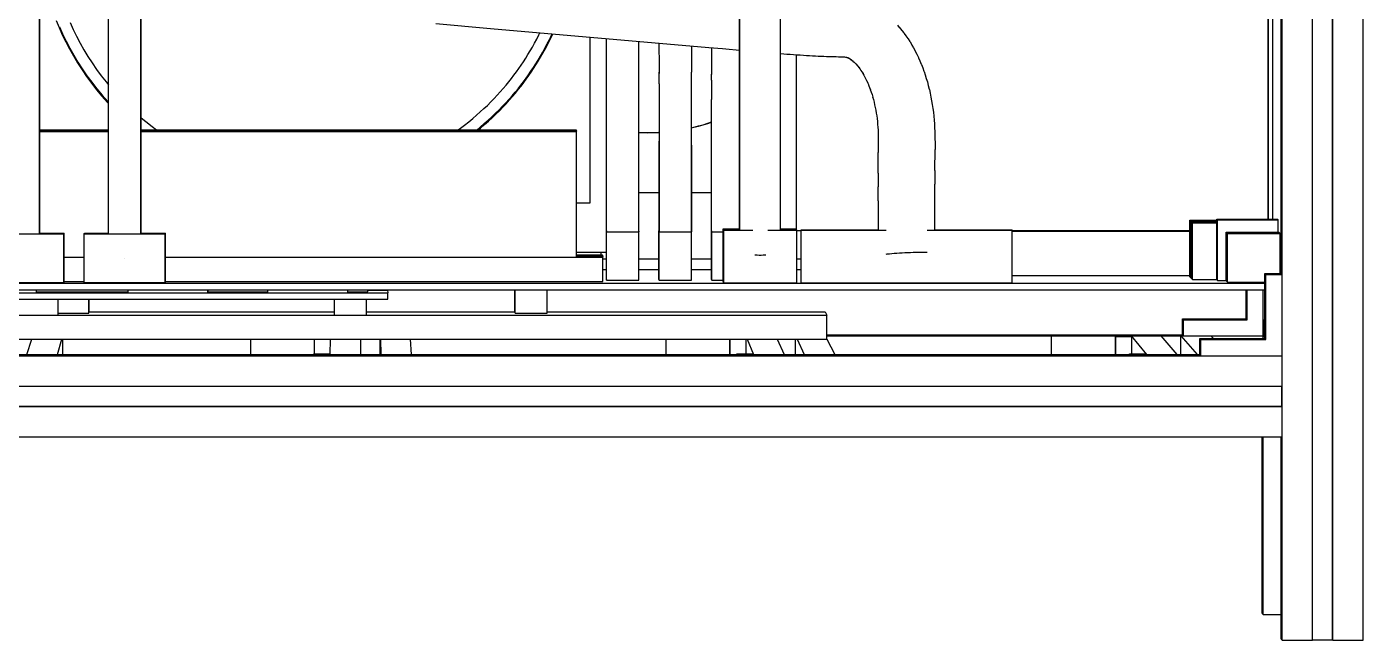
# Model space of a CAD drawing. Header units: millimetres. Extents: x -253 to 258, y -315 to 312.
# Drawn here: x -79.9 to 252.7, y -315.4 to -162.8 of the extents above; entities that cross this region are included whole.
import ezdxf

# ---------------------------------------------------------------- set-up
doc = ezdxf.new("R2010")
doc.units = ezdxf.units.MM
doc.layers.add('SKETCH', color=5, linetype='Continuous')
doc.layers.add('VISIBLE', color=7, linetype='Continuous')

msp = doc.modelspace()

# ---------------------------------------------------------------- linework, layer by layer
at = {"layer": 'SKETCH', "flags": 128}
msp.add_lwpolyline([(-55.51, -220.42), (-55.51, -220.42), (-55.5, -220.42)], dxfattribs=at)
at = {"layer": 'VISIBLE'}
for p, q in [((232.5, -315.39), (232.5, 312.36)), ((232.26, -224.19), (232.26, 9.09)), ((232.35, -224.27), (232.35, 9.09)), ((232.41, -224.33), (232.41, 9.09)), ((97.6, -213.35), (97.61, -73.62)), ((107.68, -213.35), (107.7, -73.62)), ((-76.64, -214.18), (-76.64, -86.69)), ((240.08, -315.39), (240.08, -90.34)), ((245.06, -315.29), (245.06, -90.34)), ((245.14, -315.39), (245.14, -90.34)), ((252.72, -315.39), (252.72, -90.34)), ((-51.43, -214.18), (-51.43, -123.65)), ((97.51, -213.16), (97.51, -127.97)), ((229.08, -210.67), (229.08, -144.45)), ((229.17, -210.67), (229.17, -143.31)), ((230.17, -210.67), (230.17, -143.31)), ((-76.69, -214.32), (-76.69, -150.52)), ((-59.53, -214.32), (-59.53, -150.07)), ((-51.46, -214.32), (-51.46, -150.07)), ((-72.6, -161.25), (-71.85, -163.05)), ((-71.76, -162.84), (-70.96, -164.63)), ((-69.07, -161.81), (-68.3, -163.52)), ((21.89, -162.07), (35.48, -163.26)), ((136.77, -162.49), (137.26, -163.03)), ((-71.85, -163.05), (-71.05, -164.83)), ((-71.05, -164.83), (-70.18, -166.61)), ((-70.96, -164.63), (-70.09, -166.4)), ((-68.3, -163.52), (-67.48, -165.21)), ((-67.48, -165.21), (-66.6, -166.9)), ((35.48, -163.26), (89.84, -168)), ((46.48, -166.91), (47.01, -165.91)), ((47.01, -165.91), (47.53, -164.89)), ((47.53, -164.89), (47.81, -164.33)), ((49.64, -167.13), (50.18, -166.06)), ((49.7, -167.34), (50.24, -166.27)), ((50.18, -166.06), (50.71, -164.97)), ((50.24, -166.27), (50.78, -165.17)), ((50.71, -164.97), (50.88, -164.6)), ((50.78, -165.17), (51.04, -164.61)), ((60.33, -206.62), (60.33, -165.42)), ((64.39, -213.69), (64.39, -165.78)), ((137.26, -163.03), (137.35, -163.13)), ((137.35, -163.13), (137.83, -163.7)), ((137.83, -163.7), (137.91, -163.79)), ((137.91, -163.79), (138.38, -164.39)), ((138.38, -164.39), (138.45, -164.49)), ((138.45, -164.49), (138.91, -165.11)), ((138.91, -165.11), (139.36, -165.75)), ((139.36, -165.75), (139.42, -165.85)), ((139.42, -165.85), (139.86, -166.52)), ((-70.18, -166.61), (-69.26, -168.37)), ((-70.09, -166.4), (-69.17, -168.16)), ((-69.26, -168.37), (-68.28, -170.11)), ((-69.17, -168.16), (-68.19, -169.9)), ((-66.6, -166.9), (-65.66, -168.56)), ((-65.66, -168.56), (-64.67, -170.21)), ((44.84, -169.76), (45.4, -168.83)), ((45.4, -168.83), (45.94, -167.89)), ((45.94, -167.89), (46.48, -166.91)), ((47.94, -170.18), (48.52, -169.19)), ((48, -170.4), (48.58, -169.4)), ((48.52, -169.19), (49.08, -168.17)), ((48.58, -169.4), (49.14, -168.39)), ((49.08, -168.17), (49.64, -167.13)), ((49.14, -168.39), (49.7, -167.34)), ((72.44, -213.69), (72.44, -166.48)), ((77.42, -166.91), (77.43, -167.74)), ((77.43, -167.74), (77.44, -168.58)), ((77.44, -168.58), (77.45, -169.41)), ((77.45, -169.41), (77.46, -170.26)), ((85.51, -167.62), (85.51, -167.76)), ((85.51, -167.76), (85.51, -168.67)), ((85.51, -168.67), (85.51, -169.58)), ((85.51, -169.58), (85.52, -170.5)), ((89.84, -168), (93.24, -168.29)), ((90.51, -168.06), (90.52, -168.12)), ((90.52, -168.12), (90.52, -168.91)), ((90.52, -168.91), (90.53, -169.71)), ((93.24, -168.29), (94.93, -168.44)), ((94.93, -168.44), (96.63, -168.59)), ((96.63, -168.59), (97.51, -168.67)), ((107.69, -169.52), (108.48, -169.58)), ((108.48, -169.58), (109.3, -169.63)), ((139.86, -166.52), (139.92, -166.61)), ((139.92, -166.61), (140.34, -167.3)), ((140.34, -167.3), (140.39, -167.4)), ((140.39, -167.4), (140.8, -168.1)), ((140.8, -168.1), (141.19, -168.84)), ((141.19, -168.84), (141.24, -168.93)), ((141.24, -168.93), (141.62, -169.68)), ((-68.28, -170.11), (-67.24, -171.84)), ((-68.19, -169.9), (-67.15, -171.63)), ((-67.24, -171.84), (-66.14, -173.55)), ((-67.15, -171.63), (-66.06, -173.33)), ((-64.67, -170.21), (-63.62, -171.84)), ((-63.62, -171.84), (-62.51, -173.45)), ((42.56, -173.23), (43.14, -172.39)), ((43.14, -172.39), (43.71, -171.54)), ((43.71, -171.54), (44.28, -170.66)), ((44.28, -170.66), (44.84, -169.76)), ((46.18, -173.01), (46.78, -172.09)), ((46.24, -173.23), (46.84, -172.31)), ((46.78, -172.09), (47.36, -171.15)), ((46.84, -172.31), (47.42, -171.37)), ((47.36, -171.15), (47.94, -170.18)), ((47.42, -171.37), (48, -170.4)), ((77.46, -170.26), (77.46, -171.1)), ((77.46, -171.1), (77.47, -171.95)), ((77.47, -171.95), (77.47, -172.8)), ((77.47, -172.8), (77.47, -173.65)), ((85.52, -170.5), (85.52, -171.41)), ((85.52, -171.41), (85.52, -172.33)), ((85.52, -172.33), (85.52, -173.24)), ((90.53, -169.71), (90.54, -170.5)), ((90.54, -170.5), (90.54, -171.3)), ((90.54, -171.3), (90.55, -172.1)), ((90.55, -172.1), (90.55, -172.91)), ((90.55, -172.91), (90.55, -173.71)), ((109.3, -169.63), (110.11, -169.69)), ((110.11, -169.69), (110.91, -169.75)), ((110.91, -169.75), (111.7, -169.8)), ((111.68, -213.3), (111.68, -169.8)), ((111.7, -169.8), (111.83, -169.81)), ((111.83, -169.81), (112.62, -169.86)), ((112.62, -169.86), (113.4, -169.91)), ((113.4, -169.91), (114.17, -169.95)), ((114.17, -169.95), (114.92, -170)), ((114.92, -170), (115.66, -170.04)), ((115.66, -170.04), (116.38, -170.08)), ((116.38, -170.08), (117.09, -170.12)), ((117.09, -170.12), (117.78, -170.15)), ((117.78, -170.15), (118.47, -170.18)), ((118.47, -170.18), (119.13, -170.21)), ((119.13, -170.21), (119.78, -170.24)), ((119.78, -170.24), (120.4, -170.26)), ((120.4, -170.26), (121, -170.27)), ((121, -170.27), (121.57, -170.28)), ((121.57, -170.28), (122.11, -170.29)), ((122.11, -170.29), (122.62, -170.3)), ((122.62, -170.3), (123.1, -170.32)), ((123.1, -170.32), (123.28, -170.33)), ((123.28, -170.33), (123.68, -170.36)), ((123.43, -170.33), (123.84, -170.38)), ((123.43, -170.33), (123.43, -170.33)), ((123.84, -170.38), (124.01, -170.41)), ((123.94, -170.4), (124.15, -170.44)), ((123.94, -170.4), (123.94, -170.4)), ((124.04, -170.41), (124.27, -170.47)), ((124.04, -170.41), (124.04, -170.41)), ((124.13, -170.43), (124.37, -170.51)), ((124.13, -170.43), (124.13, -170.43)), ((124.22, -170.45), (124.49, -170.55)), ((124.22, -170.45), (124.22, -170.45)), ((124.31, -170.47), (124.63, -170.62)), ((124.31, -170.47), (124.31, -170.47)), ((124.41, -170.5), (124.74, -170.68)), ((124.41, -170.5), (124.41, -170.5)), ((124.64, -170.62), (124.94, -170.79)), ((124.64, -170.62), (124.64, -170.62)), ((124.87, -170.75), (125.14, -170.92)), ((124.87, -170.75), (124.87, -170.75)), ((124.99, -170.82), (125.32, -171.05)), ((124.99, -170.82), (124.99, -170.82)), ((125.18, -170.95), (125.32, -171.05)), ((125.23, -170.98), (125.54, -171.22)), ((125.23, -170.98), (125.23, -170.98)), ((125.47, -171.16), (125.76, -171.4)), ((125.47, -171.16), (125.47, -171.16)), ((125.71, -171.36), (125.99, -171.61)), ((125.71, -171.36), (125.71, -171.36)), ((125.95, -171.58), (126.22, -171.84)), ((125.95, -171.58), (125.95, -171.58)), ((126.2, -171.81), (126.46, -172.09)), ((126.2, -171.81), (126.2, -171.81)), ((126.44, -172.06), (126.71, -172.36)), ((126.44, -172.06), (126.44, -172.06)), ((126.68, -172.33), (126.95, -172.66)), ((126.68, -172.33), (126.68, -172.33)), ((126.92, -172.62), (127.21, -172.98)), ((126.92, -172.62), (126.92, -172.62)), ((127.16, -172.92), (127.46, -173.33)), ((127.16, -172.92), (127.16, -172.92)), ((141.62, -169.68), (141.99, -170.45)), ((141.99, -170.45), (142.03, -170.54)), ((142.03, -170.54), (142.38, -171.32)), ((142.38, -171.32), (142.72, -172.13)), ((142.72, -172.13), (142.75, -172.21)), ((142.75, -172.21), (143.07, -173.04)), ((-66.14, -173.55), (-64.99, -175.23)), ((-66.06, -173.33), (-64.91, -175.01)), ((-64.99, -175.23), (-63.78, -176.88)), ((-64.91, -175.01), (-63.69, -176.66)), ((-62.51, -173.45), (-61.36, -175.02)), ((-61.36, -175.02), (-60.15, -176.58)), ((40.07, -176.54), (40.73, -175.71)), ((40.73, -175.71), (41.36, -174.88)), ((41.36, -174.88), (41.98, -174.05)), ((41.98, -174.05), (42.56, -173.23)), ((43.73, -176.5), (44.37, -175.64)), ((43.78, -176.73), (44.42, -175.86)), ((44.37, -175.64), (44.98, -174.78)), ((44.42, -175.86), (45.04, -175)), ((44.98, -174.78), (45.59, -173.91)), ((45.04, -175), (45.64, -174.12)), ((45.59, -173.91), (46.18, -173.01)), ((45.64, -174.12), (46.24, -173.23)), ((77.47, -173.65), (77.47, -174.48)), ((77.47, -174.07), (77.47, -174.15)), ((77.47, -175.71), (77.47, -174.15)), ((77.47, -175.35), (77.47, -174.59)), ((77.47, -177.05), (77.47, -175.35)), ((85.52, -173.24), (85.52, -174.15)), ((85.52, -175.98), (85.52, -174.15)), ((85.52, -174.48), (85.52, -174.49)), ((85.52, -174.56), (85.52, -174.49)), ((85.52, -190.56), (85.52, -175.98)), ((90.55, -173.67), (90.55, -174.75)), ((90.55, -173.71), (90.55, -174.43)), ((90.55, -176.13), (90.55, -174.62)), ((90.55, -176.13), (90.55, -177.74)), ((127.41, -173.25), (127.71, -173.69)), ((127.41, -173.25), (127.41, -173.25)), ((127.71, -173.69), (127.96, -174.07)), ((127.95, -174.05), (128.22, -174.49)), ((127.95, -174.05), (127.95, -174.05)), ((128.21, -174.48), (128.46, -174.92)), ((128.44, -174.88), (128.7, -175.38)), ((128.44, -174.88), (128.44, -174.88)), ((128.69, -175.34), (128.95, -175.87)), ((128.69, -175.34), (128.69, -175.34)), ((128.95, -175.87), (129.18, -176.34)), ((143.07, -173.04), (143.38, -173.88)), ((143.38, -173.88), (143.4, -173.95)), ((143.4, -173.95), (143.69, -174.81)), ((143.69, -174.81), (143.97, -175.67)), ((143.97, -175.67), (144.23, -176.55)), ((-63.78, -176.88), (-62.51, -178.5)), ((-63.69, -176.66), (-62.43, -178.28)), ((-62.51, -178.5), (-61.18, -180.09)), ((-62.43, -178.28), (-61.11, -179.87)), ((-60.15, -176.58), (-59.53, -177.31)), ((37.19, -179.88), (37.95, -179.05)), ((37.95, -179.05), (38.68, -178.21)), ((38.68, -178.21), (39.39, -177.38)), ((39.39, -177.38), (40.07, -176.54)), ((40.92, -179.99), (41.66, -179.12)), ((40.97, -180.22), (41.71, -179.34)), ((41.66, -179.12), (42.37, -178.24)), ((41.71, -179.34), (42.43, -178.47)), ((42.37, -178.24), (43.06, -177.37)), ((42.43, -178.47), (43.12, -177.6)), ((43.06, -177.37), (43.73, -176.5)), ((43.12, -177.6), (43.78, -176.73)), ((77.47, -177.05), (77.47, -178.76)), ((77.47, -178.76), (77.47, -192.42)), ((90.55, -177.74), (90.55, -180.97)), ((129.17, -176.32), (129.42, -176.88)), ((129.17, -176.32), (129.17, -176.32)), ((129.42, -176.88), (129.63, -177.39)), ((129.62, -177.37), (129.85, -177.96)), ((129.62, -177.37), (129.62, -177.37)), ((129.85, -177.96), (130.06, -178.53)), ((130.04, -178.48), (130.26, -179.1)), ((130.04, -178.48), (130.04, -178.48)), ((130.26, -179.1), (130.46, -179.72)), ((144.23, -176.55), (144.47, -177.45)), ((144.47, -177.45), (144.7, -178.36)), ((144.7, -178.36), (144.73, -178.48)), ((144.73, -178.48), (144.93, -179.39)), ((144.93, -179.39), (145.13, -180.32)), ((-61.18, -180.09), (-59.81, -181.65)), ((-61.11, -179.87), (-59.73, -181.42)), ((-59.81, -181.65), (-59.53, -181.94)), ((-59.73, -181.42), (-59.53, -181.63)), ((33.87, -183.21), (34.74, -182.39)), ((34.74, -182.39), (35.58, -181.55)), ((35.58, -181.55), (36.4, -180.72)), ((36.4, -180.72), (37.19, -179.88)), ((37.68, -183.49), (38.54, -182.61)), ((37.73, -183.72), (38.58, -182.84)), ((38.54, -182.61), (39.36, -181.74)), ((38.58, -182.84), (39.41, -181.97)), ((39.36, -181.74), (40.15, -180.86)), ((39.41, -181.97), (40.2, -181.09)), ((40.15, -180.86), (40.92, -179.99)), ((40.2, -181.09), (40.97, -180.22)), ((90.55, -193.89), (90.55, -180.97)), ((130.46, -179.72), (130.64, -180.34)), ((130.62, -180.29), (130.8, -180.94)), ((130.62, -180.29), (130.62, -180.29)), ((130.8, -180.94), (130.97, -181.6)), ((130.97, -181.6), (131.12, -182.28)), ((131.12, -182.28), (131.26, -182.94)), ((131.26, -182.9), (131.39, -183.59)), ((131.26, -182.9), (131.26, -182.9)), ((145.13, -180.32), (145.3, -181.25)), ((145.3, -181.25), (145.46, -182.2)), ((145.46, -182.2), (145.61, -183.15)), ((-51.43, -185.47), (-50.28, -186.41)), ((30.1, -186.48), (31.08, -185.67)), ((31.08, -185.67), (32.04, -184.86)), ((32.04, -184.86), (32.97, -184.04)), ((32.97, -184.04), (33.87, -183.21)), ((33.98, -186.94), (34.95, -186.08)), ((34.95, -186.08), (35.89, -185.22)), ((35, -186.32), (35.94, -185.45)), ((35.89, -185.22), (36.8, -184.36)), ((35.94, -185.45), (36.85, -184.59)), ((36.8, -184.36), (37.68, -183.49)), ((36.85, -184.59), (37.73, -183.72)), ((131.39, -183.59), (131.51, -184.29)), ((131.51, -184.29), (131.62, -184.99)), ((131.62, -184.99), (131.71, -185.69)), ((131.71, -185.69), (131.79, -186.4)), ((145.61, -183.15), (145.73, -184.11)), ((145.73, -184.11), (145.84, -185.08)), ((145.84, -185.08), (145.93, -186.04)), ((145.93, -186.04), (146, -187)), ((-76.64, -188.46), (-59.53, -188.46)), ((-76.64, -188.53), (-59.53, -188.53)), ((-76.64, -188.58), (-59.53, -188.58)), ((-76.64, -188.65), (-59.53, -188.65)), ((-76.64, -188.73), (-59.53, -188.73)), ((-76.64, -188.79), (-59.53, -188.79)), ((-76.64, -188.85), (-59.53, -188.85)), ((-76.64, -188.91), (-59.53, -188.91)), ((-51.43, -188.46), (56.82, -188.46)), ((-51.43, -188.53), (56.84, -188.53)), ((-51.43, -188.58), (56.86, -188.58)), ((-51.43, -188.65), (56.88, -188.65)), ((-51.43, -188.73), (56.9, -188.73)), ((-51.43, -188.79), (56.92, -188.79)), ((-51.43, -188.85), (56.94, -188.85)), ((-51.43, -188.91), (56.96, -188.91)), ((-50.28, -186.41), (-48.7, -187.64)), ((-48.7, -187.64), (-47.57, -188.46)), ((27.48, -188.46), (28.02, -188.07)), ((28.02, -188.07), (29.07, -187.28)), ((29.07, -187.28), (30.1, -186.48)), ((32.16, -188.46), (32.98, -187.79)), ((32.49, -188.46), (33.02, -188.03)), ((32.98, -187.79), (33.98, -186.94)), ((33.02, -188.03), (34.02, -187.18)), ((34.02, -187.18), (35, -186.32)), ((56.82, -188.46), (56.84, -188.53)), ((56.84, -188.58), (56.84, -188.53)), ((56.86, -188.58), (56.88, -188.65)), ((56.88, -188.73), (56.88, -188.65)), ((56.9, -188.73), (56.92, -188.79)), ((56.92, -188.85), (56.92, -188.79)), ((56.94, -188.85), (56.96, -188.91)), ((56.96, -220.16), (56.96, -188.91)), ((72.44, -189.08), (73.31, -189.12)), ((72.44, -189.1), (73.32, -189.15)), ((73.31, -189.12), (74.66, -189.15)), ((73.32, -189.15), (74.67, -189.18)), ((74.66, -189.15), (76, -189.14)), ((74.67, -189.18), (76.01, -189.17)), ((76, -189.14), (77.32, -189.09)), ((76.01, -189.17), (77.33, -189.12)), ((77.32, -189.09), (77.47, -189.09)), ((77.33, -189.12), (77.47, -189.11)), ((85.52, -187.96), (86.12, -187.82)), ((85.52, -187.99), (86.13, -187.85)), ((86.12, -187.82), (87.3, -187.52)), ((86.13, -187.85), (87.31, -187.55)), ((87.3, -187.52), (88.46, -187.19)), ((87.31, -187.55), (88.47, -187.22)), ((88.46, -187.19), (89.59, -186.84)), ((88.47, -187.22), (89.6, -186.87)), ((89.59, -186.84), (90.55, -186.52)), ((89.6, -186.87), (90.55, -186.55)), ((90.55, -191.24), (90.55, -188.28)), ((131.79, -186.4), (131.86, -187.12)), ((131.86, -187.12), (131.92, -187.85)), ((131.92, -187.85), (131.96, -188.58)), ((131.96, -188.56), (131.98, -189.32)), ((131.96, -188.56), (131.96, -188.56)), ((131.98, -189.1), (131.98, -189.32)), ((131.98, -189.32), (132, -190.09)), ((131.98, -189.32), (131.98, -189.32)), ((131.98, -189.32), (131.98, -189.32)), ((146, -187), (146.05, -187.95)), ((146.05, -187.95), (146.08, -188.89)), ((146.08, -188.89), (146.11, -189.82)), ((77.47, -213.69), (77.47, -191.28)), ((77.47, -192.42), (77.47, -213.69)), ((85.52, -213.69), (85.52, -190.56)), ((85.52, -192.31), (85.52, -192.42)), ((85.52, -192.42), (85.52, -213.69)), ((90.55, -213.69), (90.55, -191.24)), ((132, -190.09), (132.02, -190.87)), ((132.02, -190.87), (132.03, -191.67)), ((132.03, -191.61), (132.03, -191.67)), ((132.03, -191.67), (132.03, -192.48)), ((132.03, -191.67), (132.03, -191.67)), ((132.03, -191.67), (132.03, -191.67)), ((132.03, -192.22), (132.03, -192.48)), ((132.03, -192.48), (132.03, -194.13)), ((132.03, -192.48), (132.03, -192.48)), ((132.03, -192.48), (132.03, -192.48)), ((146.11, -189.82), (146.12, -190.73)), ((146.12, -190.73), (146.14, -191.63)), ((146.14, -191.63), (146.14, -192.52)), ((146.14, -192.52), (146.14, -193.4)), ((132.02, -197.52), (132.03, -195.82)), ((132.03, -193.23), (132.03, -194.14)), ((132.03, -194.12), (132.03, -194.13)), ((132.03, -194.13), (132.03, -194.13)), ((132.03, -195.81), (132.03, -194.13)), ((132.03, -195.82), (132.03, -194.27)), ((132.03, -195.81), (132.03, -195.81)), ((146.13, -196.85), (146.14, -195.14)), ((146.14, -195.14), (146.14, -193.4)), ((132.01, -199.24), (132.02, -197.52)), ((132.01, -199.24), (132.02, -202.67)), ((146.12, -198.55), (146.13, -196.85)), ((146.12, -198.55), (146.13, -201.96)), ((132.01, -206.09), (132.02, -202.67)), ((146.13, -205.38), (146.13, -201.96)), ((72.44, -204.08), (77.47, -204.08)), ((85.52, -204.08), (90.55, -204.08)), ((132.01, -206.09), (132.02, -213.35)), ((146.12, -213.35), (146.13, -205.38)), ((56.96, -206.62), (60.33, -206.62)), ((209.56, -225), (209.56, -210.96)), ((209.56, -210.96), (209.72, -211.13)), ((209.56, -210.96), (216.31, -210.96)), ((209.72, -225.18), (209.72, -211.13)), ((209.72, -211.13), (216.31, -211.13)), ((209.79, -225.24), (209.79, -211.19)), ((209.79, -211.19), (209.96, -211.36)), ((209.79, -211.19), (216.31, -211.19)), ((209.96, -225.43), (209.96, -211.36)), ((209.96, -211.36), (216.31, -211.36)), ((210.02, -225.49), (210.02, -211.43)), ((210.02, -211.43), (210.19, -211.6)), ((210.02, -211.43), (216.31, -211.43)), ((210.19, -225.68), (210.19, -211.6)), ((210.19, -211.6), (216.31, -211.6)), ((216.31, -225.77), (216.31, -210.67)), ((216.31, -210.67), (216.46, -210.82)), ((216.31, -210.67), (231.4, -210.67)), ((216.46, -225.92), (216.46, -210.82)), ((216.46, -210.82), (231.56, -210.82)), ((231.4, -210.67), (231.56, -210.82)), ((231.56, -213.94), (231.56, -210.82)), ((-90.83, -214.36), (-70.65, -214.36)), ((-76.69, -214.22), (-70.6, -214.22)), ((-76.69, -214.27), (-70.62, -214.27)), ((-76.64, -214.14), (-70.57, -214.14)), ((-70.65, -214.36), (-70.62, -214.27)), ((-70.65, -226.47), (-70.65, -214.36)), ((-70.62, -226.38), (-70.62, -214.27)), ((-70.6, -214.22), (-70.57, -214.14)), ((-70.6, -226.33), (-70.6, -214.22)), ((-70.57, -226.24), (-70.57, -214.14)), ((-65.6, -214.36), (-65.57, -214.27)), ((-65.6, -226.47), (-65.6, -214.36)), ((-65.6, -214.36), (-45.42, -214.36)), ((-65.57, -214.27), (-59.53, -214.27)), ((-65.56, -214.22), (-65.53, -214.14)), ((-65.56, -214.27), (-65.56, -214.22)), ((-65.56, -214.22), (-59.53, -214.22)), ((-65.53, -214.14), (-59.53, -214.14)), ((-51.46, -214.22), (-45.39, -214.22)), ((-51.46, -214.27), (-45.4, -214.27)), ((-51.43, -214.14), (-45.37, -214.14)), ((-45.42, -214.36), (-45.4, -214.27)), ((-45.42, -226.47), (-45.42, -214.36)), ((-45.4, -226.38), (-45.4, -214.27)), ((-45.39, -214.22), (-45.37, -214.14)), ((-45.39, -226.33), (-45.39, -214.22)), ((-45.37, -226.24), (-45.37, -214.14)), ((64.36, -225.65), (64.36, -213.59)), ((64.36, -213.59), (64.42, -213.8)), ((64.36, -213.59), (64.39, -213.59)), ((64.42, -225.88), (64.42, -213.8)), ((64.42, -213.8), (72.47, -213.8)), ((72.44, -213.69), (72.47, -213.8)), ((72.47, -225.88), (72.47, -213.8)), ((77.43, -225.65), (77.43, -213.59)), ((77.43, -213.59), (77.51, -213.8)), ((77.43, -213.59), (77.47, -213.59)), ((77.51, -225.88), (77.51, -213.8)), ((77.51, -213.8), (85.56, -213.8)), ((85.52, -213.69), (85.56, -213.8)), ((85.56, -225.88), (85.56, -213.8)), ((90.5, -225.65), (90.5, -213.59)), ((90.5, -213.59), (90.59, -213.8)), ((90.5, -213.59), (90.55, -213.59)), ((90.59, -225.88), (90.59, -213.8)), ((90.59, -213.8), (93.45, -213.8)), ((93.45, -226.21), (93.45, -213.11)), ((93.45, -213.11), (93.49, -213.21)), ((93.45, -213.11), (97.51, -213.11)), ((93.49, -226.32), (93.49, -213.21)), ((93.49, -213.21), (97.6, -213.21)), ((93.53, -226.41), (93.53, -213.3)), ((93.53, -213.3), (93.58, -213.4)), ((93.53, -213.3), (97.6, -213.3)), ((93.58, -226.52), (93.58, -213.4)), ((93.58, -213.4), (100.79, -213.4)), ((104.53, -213.4), (111.75, -213.4)), ((107.68, -213.11), (111.59, -213.11)), ((107.68, -213.21), (111.65, -213.21)), ((107.68, -213.3), (111.69, -213.3)), ((111.59, -213.11), (111.65, -213.21)), ((111.65, -213.3), (111.65, -213.21)), ((111.69, -213.3), (111.75, -213.4)), ((111.75, -226.52), (111.75, -213.4)), ((111.75, -213.47), (112.8, -213.47)), ((112.8, -226.41), (112.8, -213.3)), ((112.8, -213.3), (112.86, -213.4)), ((112.8, -213.3), (132.02, -213.3)), ((112.86, -226.52), (112.86, -213.4)), ((112.86, -213.4), (133.97, -213.4)), ((144.21, -213.4), (165.35, -213.4)), ((146.12, -213.3), (165.27, -213.3)), ((165.27, -213.3), (165.35, -213.4)), ((165.35, -226.52), (165.35, -213.4)), ((165.35, -213.47), (209.56, -213.47)), ((165.35, -213.5), (209.56, -213.5)), ((165.35, -213.63), (209.56, -213.63)), ((165.35, -213.71), (209.56, -213.71)), ((218.57, -226.03), (218.57, -213.94)), ((218.57, -213.94), (218.92, -214.27)), ((218.57, -213.94), (231.67, -213.94)), ((218.92, -226.38), (218.92, -214.27)), ((218.92, -214.27), (232.03, -214.27)), ((231.67, -213.94), (232.03, -214.27)), ((232.03, -224.19), (232.03, -214.27)), ((56.96, -218.91), (64.36, -218.91)), ((63.02, -219.57), (63.02, -218.91)), ((133.97, -219.37), (134.27, -219.34)), ((134.27, -219.34), (134.8, -219.28)), ((134.8, -219.28), (135.37, -219.23)), ((135.37, -219.23), (135.98, -219.18)), ((135.98, -219.18), (136.61, -219.14)), ((136.61, -219.14), (137.27, -219.09)), ((137.27, -219.09), (137.95, -219.05)), ((137.95, -219.05), (138.64, -219.01)), ((138.64, -219.01), (139.33, -218.98)), ((139.33, -218.98), (140.02, -218.94)), ((140.02, -218.94), (140.7, -218.92)), ((140.7, -218.92), (141.37, -218.9)), ((141.37, -218.9), (142.01, -218.88)), ((142.01, -218.88), (142.63, -218.87)), ((142.63, -218.87), (143.21, -218.86)), ((143.21, -218.86), (143.75, -218.86)), ((143.75, -218.86), (144.21, -218.86)), ((-70.57, -220.16), (-65.6, -220.16)), ((-55.51, -220.42), (-55.51, -220.42)), ((-55.51, -220.42), (-55.5, -220.42)), ((-45.37, -220.16), (56.96, -220.16)), ((56.96, -219.57), (63.34, -219.57)), ((56.96, -219.64), (63.36, -219.64)), ((56.96, -219.64), (63.36, -219.64)), ((56.96, -219.71), (63.38, -219.71)), ((56.96, -219.71), (63.38, -219.71)), ((56.96, -219.78), (63.4, -219.78)), ((56.96, -219.78), (63.4, -219.78)), ((56.96, -219.85), (63.42, -219.85)), ((56.96, -219.88), (63.43, -219.88)), ((56.96, -219.95), (63.45, -219.95)), ((56.96, -219.95), (63.45, -219.95)), ((56.96, -220.02), (63.47, -220.02)), ((56.96, -220.02), (63.47, -220.02)), ((56.96, -220.09), (63.49, -220.09)), ((56.96, -220.09), (63.49, -220.09)), ((56.96, -220.16), (63.51, -220.16)), ((63.34, -219.57), (63.36, -219.64)), ((63.36, -219.64), (63.36, -219.64)), ((63.36, -219.64), (63.38, -219.71)), ((63.38, -219.71), (63.38, -219.71)), ((63.38, -219.71), (63.4, -219.78)), ((63.4, -219.78), (63.4, -219.78)), ((63.4, -219.78), (63.42, -219.85)), ((63.42, -219.88), (63.42, -219.85)), ((63.43, -219.88), (63.45, -219.95)), ((63.45, -219.95), (63.45, -219.95)), ((63.45, -219.95), (63.47, -220.02)), ((63.47, -220.02), (63.47, -220.02)), ((63.47, -220.02), (63.49, -220.09)), ((63.49, -220.09), (63.49, -220.09)), ((63.49, -220.09), (63.51, -220.16)), ((63.51, -226.21), (63.51, -220.16)), ((63.51, -220.51), (64.36, -220.51)), ((72.47, -220.51), (77.43, -220.51)), ((85.56, -220.51), (90.5, -220.51)), ((101.27, -219.59), (101.43, -219.59)), ((101.43, -219.59), (101.91, -219.59)), ((101.91, -219.59), (102.41, -219.6)), ((102.41, -219.6), (102.9, -219.6)), ((102.9, -219.6), (103.4, -219.59)), ((103.4, -219.59), (103.88, -219.59)), ((103.88, -219.59), (104.05, -219.59)), ((111.75, -220.51), (112.8, -220.51)), ((232.03, -219.86), (232.26, -219.86)), ((232.03, -219.9), (232.26, -219.9)), ((63.51, -223.17), (64.36, -223.17)), ((64.36, -225.65), (64.42, -225.88)), ((64.42, -225.88), (72.47, -225.88)), ((72.47, -223.17), (77.43, -223.17)), ((77.43, -225.65), (77.51, -225.88)), ((77.51, -225.88), (85.56, -225.88)), ((85.56, -223.17), (90.5, -223.17)), ((90.5, -225.65), (90.59, -225.88)), ((90.59, -225.88), (93.45, -225.88)), ((111.75, -223.17), (112.8, -223.17)), ((165.35, -224.72), (209.56, -224.72)), ((209.56, -225), (209.72, -225.18)), ((209.72, -225.18), (209.79, -225.18)), ((209.79, -225.24), (209.96, -225.43)), ((209.96, -225.43), (210.02, -225.43)), ((210.02, -225.49), (210.19, -225.68)), ((210.19, -225.68), (216.31, -225.68)), ((216.31, -225.77), (216.46, -225.92)), ((216.46, -225.92), (218.57, -225.92)), ((218.57, -226.03), (218.92, -226.38)), ((228.23, -240.34), (228.23, -224.19)), ((228.23, -224.19), (228.46, -224.41)), ((228.23, -224.19), (232.26, -224.19)), ((228.46, -240.59), (228.46, -224.41)), ((228.46, -224.41), (232.5, -224.41)), ((232.22, -224.19), (232.22, -224.14)), ((232.22, -224.14), (232.5, -224.41)), ((232.22, -224.14), (232.26, -224.14)), ((-100.98, -226.61), (228.23, -226.61)), ((-100.98, -228.23), (228.23, -228.23)), ((-90.83, -226.47), (-70.65, -226.47)), ((-89.46, -229.03), (9.94, -229.03)), ((-77.5, -228.92), (-77.5, -228.23)), ((-77.45, -228.79), (-54.67, -228.79)), ((-70.65, -226.47), (-70.62, -226.38)), ((-70.62, -226.33), (-70.6, -226.33)), ((-70.6, -226.33), (-70.57, -226.24)), ((-70.57, -226.21), (-65.6, -226.21)), ((-65.6, -226.47), (-45.42, -226.47)), ((-54.67, -229.03), (-54.67, -228.23)), ((-45.42, -226.47), (-45.4, -226.38)), ((-45.4, -226.33), (-45.39, -226.33)), ((-45.39, -226.33), (-45.37, -226.24)), ((-45.37, -226.21), (63.51, -226.21)), ((-34.79, -229.03), (-34.79, -228.23)), ((-34.79, -229.03), (-34.77, -228.91)), ((-34.77, -228.91), (-34.77, -228.23)), ((-34.77, -228.79), (-19.88, -228.79)), ((-19.88, -229.03), (-19.88, -228.23)), ((0, -229.03), (0, -228.23)), ((0, -228.79), (4.96, -228.79)), ((4.96, -228.79), (4.96, -228.23)), ((4.96, -228.34), (9.91, -228.34)), ((9.91, -228.34), (9.94, -229.03)), ((9.94, -230.62), (9.94, -229.03)), ((41.6, -233.77), (41.6, -228.23)), ((41.65, -234.02), (41.65, -228.23)), ((49.58, -234.02), (49.58, -228.23)), ((93.45, -226.21), (93.49, -226.32)), ((93.49, -226.32), (93.53, -226.32)), ((93.53, -226.41), (93.58, -226.52)), ((93.58, -226.52), (111.75, -226.52)), ((112.8, -226.41), (112.86, -226.52)), ((112.86, -226.52), (165.35, -226.52)), ((218.92, -226.38), (228.23, -226.38)), ((223.6, -235.47), (223.6, -228.23)), ((223.82, -235.7), (223.82, -228.23)), ((227.78, -240.34), (227.78, -228.23)), ((227.82, -235.75), (227.82, -228.23)), ((-89.46, -230.62), (9.94, -230.62)), ((-72.11, -234.48), (-72.11, -230.62)), ((-64.46, -234.02), (-64.46, -230.62)), ((-64.39, -233.77), (-64.39, -230.62)), ((-3.32, -234.48), (-3.32, -230.62)), ((4.63, -234.48), (4.63, -230.62)), ((-99.38, -234.53), (119.25, -234.53)), ((-72.11, -234.04), (-71.93, -234.04)), ((-71.93, -234.04), (-71.67, -234.05)), ((-71.67, -234.05), (-71.37, -234.05)), ((-71.37, -234.05), (-71.01, -234.06)), ((-71.01, -234.06), (-70.63, -234.06)), ((-70.63, -234.06), (-70.22, -234.06)), ((-70.22, -234.06), (-69.8, -234.07)), ((-69.8, -234.07), (-69.38, -234.07)), ((-69.38, -234.07), (-68.96, -234.07)), ((-68.96, -234.07), (-68.56, -234.07)), ((-68.56, -234.07), (-68.17, -234.07)), ((-68.17, -234.07), (-67.81, -234.07)), ((-67.81, -234.07), (-67.47, -234.07)), ((-67.47, -234.07), (-67.15, -234.07)), ((-67.15, -234.07), (-66.86, -234.07)), ((-66.86, -234.07), (-66.6, -234.06)), ((-66.6, -234.06), (-66.36, -234.06)), ((-66.36, -234.06), (-66.15, -234.06)), ((-66.15, -234.06), (-65.95, -234.06)), ((-65.95, -234.06), (-65.74, -234.06)), ((-65.74, -234.06), (-65.53, -234.05)), ((-65.53, -234.05), (-65.33, -234.05)), ((-65.33, -234.05), (-65.14, -234.05)), ((-65.14, -234.05), (-64.95, -234.04)), ((-64.95, -234.04), (-64.79, -234.04)), ((-64.79, -234.04), (-64.65, -234.04)), ((-64.65, -234.04), (-64.55, -234.03)), ((-64.55, -234.03), (-64.48, -234.03)), ((-64.48, -234.03), (-64.46, -234.02)), ((-64.46, -233.78), (-64.41, -233.77)), ((-64.41, -233.77), (-64.39, -233.77)), ((-64.39, -233.72), (-3.32, -233.72)), ((4.63, -233.72), (41.6, -233.72)), ((41.6, -233.77), (41.63, -233.77)), ((41.63, -233.77), (41.65, -233.77)), ((41.65, -234.02), (41.68, -234.03)), ((41.68, -234.03), (41.77, -234.03)), ((41.77, -234.03), (41.91, -234.04)), ((41.91, -234.04), (42.12, -234.04)), ((42.12, -234.04), (42.38, -234.05)), ((42.38, -234.05), (42.69, -234.05)), ((42.69, -234.05), (43.04, -234.06)), ((43.04, -234.06), (43.42, -234.06)), ((43.42, -234.06), (43.83, -234.06)), ((43.83, -234.06), (44.26, -234.07)), ((44.26, -234.07), (44.68, -234.07)), ((44.68, -234.07), (45.1, -234.07)), ((45.1, -234.07), (45.5, -234.07)), ((45.5, -234.07), (45.89, -234.07)), ((45.89, -234.07), (46.25, -234.07)), ((46.25, -234.07), (46.59, -234.07)), ((46.59, -234.07), (46.91, -234.07)), ((46.91, -234.07), (47.19, -234.07)), ((47.19, -234.07), (47.45, -234.06)), ((47.45, -234.06), (47.69, -234.06)), ((47.69, -234.06), (47.9, -234.06)), ((47.9, -234.06), (48.11, -234.06)), ((48.11, -234.06), (48.31, -234.06)), ((48.31, -234.06), (48.52, -234.05)), ((48.52, -234.05), (48.72, -234.05)), ((48.72, -234.05), (48.91, -234.05)), ((48.91, -234.05), (49.09, -234.04)), ((49.09, -234.04), (49.25, -234.04)), ((49.25, -234.04), (49.39, -234.04)), ((49.39, -234.04), (49.49, -234.03)), ((49.49, -234.03), (49.56, -234.03)), ((49.56, -234.03), (49.58, -234.02)), ((49.58, -233.72), (118.84, -233.72)), ((118.84, -233.72), (119.25, -234.53)), ((119.25, -240.5), (119.25, -234.53)), ((207.77, -239.43), (207.77, -235.47)), ((207.77, -235.47), (207.97, -235.7)), ((207.77, -235.47), (223.6, -235.47)), ((207.97, -239.66), (207.97, -235.7)), ((207.97, -235.7), (223.82, -235.7)), ((223.6, -235.47), (223.82, -235.7)), ((227.82, -235.75), (228, -235.94)), ((227.82, -235.75), (228.23, -235.75)), ((228, -239.9), (228, -235.94)), ((228, -235.94), (228.23, -235.94)), ((119.25, -239.43), (207.77, -239.43)), ((207.77, -239.43), (207.97, -239.66)), ((-99.38, -240.5), (119.25, -240.5)), ((-79.86, -244.38), (-78.59, -240.5)), ((-72.28, -244.38), (-71.14, -240.5)), ((-70.89, -244.38), (-70.89, -240.5)), ((-24.11, -244.33), (-24.11, -240.5)), ((-8.27, -244.14), (-8.27, -240.5)), ((-4.38, -244.38), (-4.31, -240.5)), ((3.14, -240.5), (3.19, -244.38)), ((8.08, -244.38), (8.08, -240.5)), ((8.11, -240.5), (8.24, -244.38)), ((15.56, -240.5), (15.81, -244.38)), ((79.23, -244.38), (79.23, -240.5)), ((79.24, -244.38), (79.24, -240.5)), ((95.09, -244.33), (95.09, -240.5)), ((95.17, -244.33), (95.17, -240.5)), ((99.13, -244.14), (99.13, -240.5)), ((99.38, -240.5), (100.98, -244.38)), ((106.83, -240.5), (108.56, -244.38)), ((111.41, -244.38), (111.41, -240.5)), ((111.8, -240.5), (113.61, -244.38)), ((119.25, -239.52), (207.84, -239.52)), ((119.25, -239.57), (207.9, -239.57)), ((119.25, -239.66), (227.78, -239.66)), ((119.25, -240.5), (121.18, -244.38)), ((175.13, -244.38), (175.13, -239.66)), ((175.13, -239.66), (175.17, -239.71)), ((175.17, -244.38), (175.17, -239.71)), ((175.17, -239.71), (191.02, -239.71)), ((191.02, -244.33), (191.02, -239.71)), ((191.02, -239.71), (191.17, -239.9)), ((191.17, -244.33), (191.17, -239.9)), ((191.17, -239.9), (195.13, -239.9)), ((194.94, -239.66), (198.78, -244.38)), ((195.13, -244.14), (195.13, -239.9)), ((202.37, -239.66), (206.35, -244.38)), ((207.32, -244.38), (207.32, -239.66)), ((207.32, -239.66), (211.4, -244.38)), ((212.07, -244.38), (212.07, -240.34)), ((212.07, -240.34), (212.28, -240.59)), ((212.07, -240.34), (228.23, -240.34)), ((212.28, -244.63), (212.28, -240.59)), ((212.28, -240.59), (228.46, -240.59)), ((214.75, -239.66), (215.36, -240.34)), ((227.78, -239.66), (228.23, -240.13)), ((228, -239.9), (228.23, -239.9)), ((228.23, -240.34), (228.46, -240.59)), ((-232.5, -244.63), (232.5, -244.63)), ((-212.2, -244.54), (212.2, -244.54)), ((-212.15, -244.48), (212.15, -244.48)), ((-212.07, -244.38), (212.07, -244.38)), ((-24.58, -244.38), (-24.57, -244.33)), ((-24.57, -244.33), (-8.42, -244.33)), ((-8.42, -244.33), (-8.41, -244.14)), ((-8.41, -244.14), (-4.38, -244.14)), ((80.77, -244.38), (80.77, -244.33)), ((80.77, -244.33), (80.79, -244.38)), ((80.77, -244.33), (96.93, -244.33)), ((96.85, -244.33), (96.85, -244.14)), ((96.85, -244.14), (96.93, -244.33)), ((96.85, -244.14), (100.88, -244.14)), ((178.55, -244.38), (178.55, -244.33)), ((178.55, -244.33), (178.58, -244.38)), ((178.55, -244.33), (194.7, -244.33)), ((194.54, -244.33), (194.54, -244.14)), ((194.54, -244.14), (194.7, -244.33)), ((194.54, -244.14), (198.58, -244.14)), ((212.07, -244.38), (212.28, -244.63)), ((-232.5, -252.21), (232.5, -252.21)), ((232.43, -257.19), (232.43, -252.21)), ((-232.5, -257.27), (232.5, -257.27)), ((-232.43, -257.19), (232.43, -257.19)), ((232.43, -257.19), (232.5, -257.27)), ((-232.5, -264.85), (232.5, -264.85)), ((227.55, -308.68), (227.55, -264.85)), ((227.64, -308.8), (227.64, -264.85)), ((227.69, -308.87), (227.69, -264.85)), ((227.78, -308.99), (227.78, -264.85)), ((232.26, -315.07), (232.26, -264.85)), ((232.35, -315.19), (232.35, -264.85)), ((232.41, -315.27), (232.41, -264.85)), ((227.55, -308.68), (227.64, -308.8)), ((227.64, -308.8), (227.69, -308.8)), ((227.69, -308.87), (227.78, -308.99)), ((227.78, -308.99), (232.26, -308.99)), ((232.26, -315.07), (232.35, -315.19)), ((232.35, -315.19), (232.41, -315.19)), ((232.41, -315.27), (232.5, -315.39)), ((232.5, -315.39), (240.08, -315.39)), ((240.08, -315.29), (245.06, -315.29)), ((245.06, -315.29), (245.14, -315.39)), ((245.14, -315.39), (252.72, -315.39))]:
    msp.add_line(p, q, dxfattribs=at)

doc.saveas('drawing.dxf')
